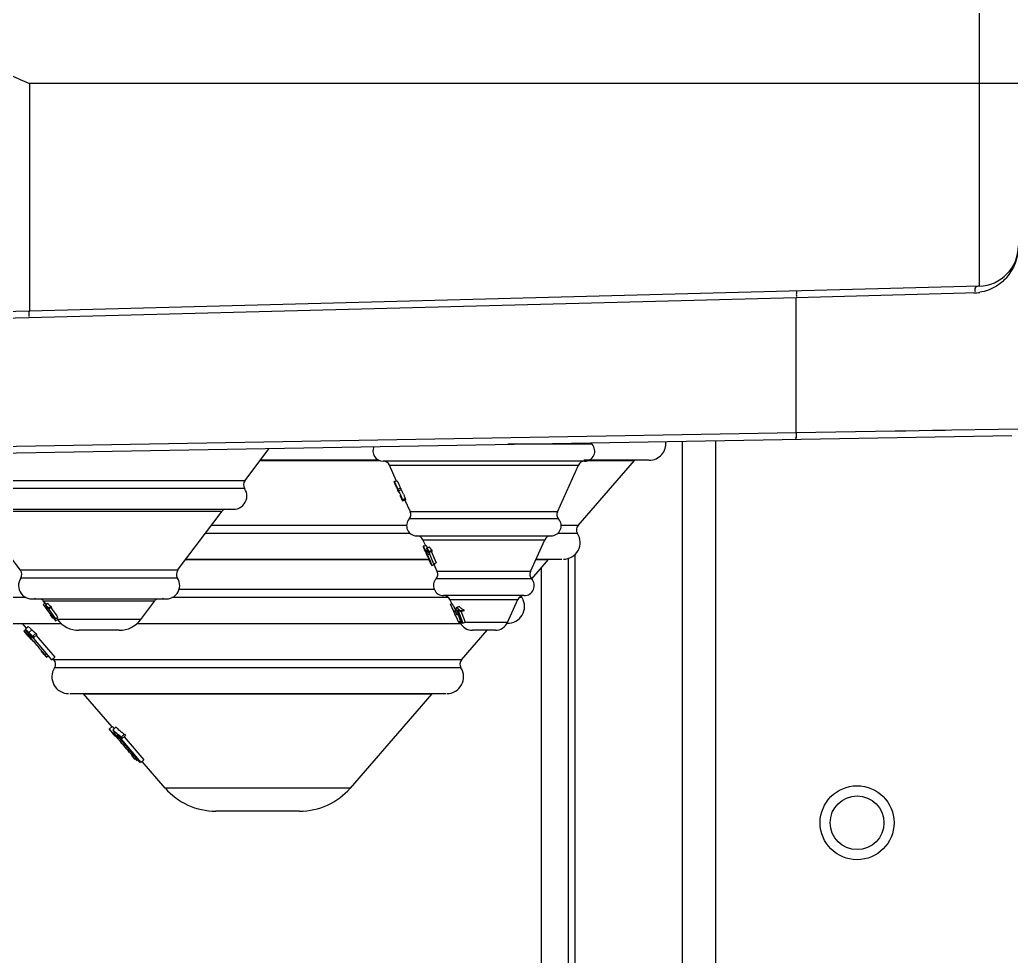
# Model space of a CAD drawing. Header units: millimetres. Extents: x 10297564 to 11610295, y -9287743 to -8409454.
# Drawn here: x 10521012 to 10522492, y -9100914 to -9099516 of the extents above; entities that cross this region are included whole.
import ezdxf

# ---------------------------------------------------------------- set-up
doc = ezdxf.new("R2010")
doc.units = ezdxf.units.MM
doc.header["$LTSCALE"] = 100
doc.layers.add('-0', color=7, linetype='Continuous')

# ---------------------------------------------------------------- blocks, each defined once
blk = doc.blocks.new('인버터 외형도')
at = {"layer": '-0', "linetype": 'Continuous'}
for p, q in [((114978, 36931.3), (114978, 36207.8)), ((113914.7, 36434.7), (113914.7, 36180)), ((115021.9, 36434.7), (113914.7, 36434.7)), ((114978, 36207.8), (113914.7, 36180)), ((114773.2, 36195), (113913.9, 36172.5)), ((114962.6, 36200.1), (114773.2, 36195)), ((114773.2, 36043.9), (114773.2, 36195)), ((114971.9, 36200.3), (114962.6, 36200.1)), ((113434.3, 36020.5), (114773.2, 36043.9)), ((113434.3, 36013), (115014.5, 36040.6)), ((114773.2, 36043.9), (114883.9, 36045.8)), ((114883.9, 36045.8), (114886.1, 36045.8)), ((114886.1, 36045.8), (114896, 36046)), ((114896, 36046), (114925.8, 36046.5)), ((114925.8, 36046.5), (114935.9, 36046.7)), ((114935.9, 36046.7), (114939.8, 36046.7)), ((114939.8, 36046.7), (114947.4, 36046.9)), ((114947.4, 36046.9), (114999.1, 36047.7)), ((114999.1, 36047.7), (115021.9, 36048.1)), ((114544.6, 36030.8), (114450.4, 36030.8)), ((114645.7, 34809.4), (114645.7, 36034.2)), ((114683.3, 34794.4), (114683.3, 36034.8)), ((114155.9, 35990), (114182.9, 36026.1)), ((114172.9, 36012.7), (114306.3, 36012.7)), ((114305.9, 36013), (114173.1, 36013)), ((114536.1, 36011.9), (114310.7, 36011.9)), ((114325.4, 35990.1), (114317.6, 36007.5)), ((114317.6, 36007.5), (114529.2, 36007.5)), ((114505.7, 35955.3), (114529.2, 36007.5)), ((114528.9, 35940), (114591.9, 36012.7)), ((114608.2, 36013), (114535.5, 36013)), ((114536.1, 36012.7), (114591.9, 36012.7)), ((114155.9, 35990), (113829.4, 35990)), ((114323, 35989), (114325.8, 35990)), ((114325.7, 35990), (114323.2, 35989.1)), ((114155.6, 35981.4), (113829.6, 35981.4)), ((114327.2, 35980.7), (114330.2, 35981.8)), ((114327.8, 35979), (114330.8, 35980)), ((114330.2, 35981.8), (114330.4, 35981.2)), ((114330.4, 35981.2), (114330.6, 35980.6)), ((114330.6, 35980.6), (114330.8, 35980)), ((114332.4, 35969), (114335.3, 35970.1)), ((114332.6, 35967.6), (114335.4, 35968.6)), ((114332.7, 35967.9), (114335.5, 35969)), ((114341.1, 35955.3), (114335.1, 35968.7)), ((114335.5, 35969.3), (114335.5, 35969)), ((113842.1, 35958), (114143.1, 35958)), ((113854.9, 35956), (114130.3, 35956)), ((114080.6, 35889.7), (114130.3, 35956)), ((114505.7, 35955.3), (114341.1, 35955.3)), ((114337, 35940), (114118.4, 35940)), ((114507, 35947.2), (114339.8, 35947.2)), ((114528.9, 35940), (114509.8, 35940)), ((114341, 35931), (114111.6, 35931)), ((114348.2, 35928.3), (114498.7, 35928.3)), ((114528.2, 35931), (114505.9, 35931)), ((114358, 35917.8), (114355.2, 35923.9)), ((114355.2, 35923.9), (114491.6, 35923.9)), ((114355.6, 35916.6), (114358.4, 35917.6)), ((114358.3, 35917.6), (114355.8, 35916.8)), ((114475.6, 35888.4), (114491.6, 35923.9)), ((114358.2, 35910.3), (114358.1, 35910.4)), ((114358.2, 35910.2), (114358.7, 35909.2)), ((114358.9, 35908.7), (114360.6, 35904.8)), ((114360.9, 35904.6), (114359, 35908.7)), ((114359.5, 35914.8), (114362.4, 35915.8)), ((114359.5, 35914.8), (114359.6, 35914.8)), ((114359.5, 35909), (114361.7, 35909.7)), ((114362.4, 35915.8), (114359.6, 35914.8)), ((114360.3, 35910.2), (114360, 35910.9)), ((114360.2, 35907.1), (114362.3, 35907.9)), ((114361.1, 35910.5), (114360.3, 35910.2)), ((114360.9, 35912), (114367.2, 35897.1)), ((114365.3, 35912), (114362.4, 35910.9)), ((114362.4, 35910.9), (114362.7, 35910.2)), ((114362.7, 35910.2), (114365.6, 35911.2)), ((114364.6, 35911), (114370.1, 35898.1)), ((114365.3, 35912), (114365.6, 35911.2)), ((114525.3, 35907.7), (114525.3, 34674)), ((113904.6, 35889.7), (113894.2, 35903.6)), ((114089.7, 35901.9), (114361.6, 35901.9)), ((114089.9, 35902.1), (114361.3, 35902.1)), ((114361, 35904), (114362, 35901.7)), ((114362, 35901.7), (114362.1, 35901.8)), ((114365.2, 35895.2), (114368, 35896.3)), ((114367.2, 35897.1), (114366.9, 35897.1)), ((114367.2, 35897.1), (114370.1, 35898.1)), ((114371.2, 35888.4), (114367.7, 35896.1)), ((114369.9, 35898.1), (114369.7, 35898.1)), ((114370.1, 35898.1), (114369.9, 35898.1)), ((114477, 35880.2), (114495.8, 35901.9)), ((114481.7, 35901.9), (114495.8, 35901.9)), ((114481.8, 35902.1), (114510.9, 35902.1)), ((114517.8, 35903.3), (114517.8, 34674)), ((114080.6, 35889.7), (113904.6, 35889.7)), ((114475.6, 35888.4), (114371.2, 35888.4)), ((114487.7, 35892.5), (114487.7, 34674)), ((114080.4, 35881), (113904.9, 35881)), ((114476.9, 35880.3), (114369.9, 35880.3)), ((114368, 35868.2), (114082.1, 35868.2)), ((114468.4, 35861.4), (114378.4, 35861.4)), ((113911, 35859.3), (113874.5, 35859.3)), ((113917.4, 35857.6), (114067.9, 35857.6)), ((113929.9, 35851.4), (113930, 35851.4)), ((113932.7, 35853), (113930, 35851.4)), ((113930, 35851.4), (113938.4, 35840.3)), ((113932.1, 35853.1), (113930.2, 35855.7)), ((113930.2, 35855.7), (114055.1, 35855.7)), ((113932.5, 35851), (113935.2, 35852.6)), ((113932.5, 35851), (113932.6, 35851)), ((113935.2, 35852.6), (113932.6, 35851)), ((113932.7, 35853), (113933.7, 35851.7)), ((114039.3, 35834.6), (114055.1, 35855.7)), ((114383.6, 35859.3), (114074.2, 35859.3)), ((114387.4, 35852.4), (114385.3, 35857)), ((114385.3, 35857), (114461.5, 35857)), ((114387.4, 35852.4), (114386, 35851.9)), ((114395.6, 35830.5), (114386, 35851.9)), ((114450, 35831.4), (114461.5, 35857)), ((114466, 35859.3), (114463.2, 35859.3)), ((113934.4, 35847), (113933.9, 35847.6)), ((113934.8, 35847.3), (113934.4, 35847)), ((113934.5, 35848.6), (113943.8, 35835.5)), ((113938.8, 35849.2), (113936.1, 35847.6)), ((113936.1, 35847.6), (113936.6, 35847)), ((113936.6, 35847), (113939.2, 35848.6)), ((113940.9, 35836.1), (113938.2, 35839.8)), ((113938.4, 35840.3), (113938.5, 35840.3)), ((113938.5, 35848.1), (113940.2, 35845.8)), ((113939.6, 35841), (113938.5, 35840.3)), ((113938.5, 35840.3), (113941.6, 35836.1)), ((113938.8, 35849.2), (113939.2, 35848.6)), ((113940.2, 35845.8), (113943.3, 35841.4)), ((113943.3, 35841.4), (113945.2, 35838.8)), ((114389.7, 35843.6), (114391, 35844.1)), ((114390.5, 35841.9), (114392.3, 35842.6)), ((114390.8, 35840.4), (114390.6, 35839.9)), ((114391.1, 35840.1), (114390.6, 35839.9)), ((114390.6, 35839.9), (114391.1, 35839.4)), ((114391.2, 35843.6), (114390.9, 35844.3)), ((114391.9, 35843.8), (114391.2, 35843.6)), ((114391.4, 35839.8), (114393.8, 35840.6)), ((114392.2, 35843.2), (114392.3, 35842.6)), ((114393.7, 35844.5), (114392.3, 35844)), ((114392.6, 35848.2), (114395.4, 35849.2)), ((114392.6, 35848.2), (114393, 35848.2)), ((114395.8, 35849.2), (114393, 35848.2)), ((114398.7, 35830.5), (114393.4, 35845.4)), ((114394.3, 35845.4), (114399.7, 35830.5)), ((114400.9, 35845.5), (114397.5, 35844.3)), ((114397.5, 35844.3), (114397.8, 35843.6)), ((114397.8, 35843.6), (114401.2, 35844.8)), ((114398.1, 35843.7), (114398.9, 35841.5)), ((114398.9, 35841.5), (114400.7, 35836.5)), ((114400.9, 35845.5), (114401.2, 35844.8)), ((113890.4, 35830.3), (113950.3, 35830.3)), ((113911.3, 35825), (113906.9, 35830.1)), ((113906.9, 35830.1), (113950.6, 35830.1)), ((113941.1, 35836.1), (113940.9, 35836.1)), ((113941.5, 35836.1), (113943.8, 35833)), ((113941.6, 35836.1), (113941.5, 35836.1)), ((113941.6, 35836.1), (113942.6, 35836.8)), ((113943.8, 35835.5), (113943.5, 35835.5)), ((113943.8, 35833), (113943.6, 35833)), ((113943.8, 35835.5), (113946.4, 35837.1)), ((113943.8, 35833), (113946.4, 35834.6)), ((113945.2, 35838.8), (113946.2, 35837.4)), ((113945.2, 35836.3), (113945.7, 35835.6)), ((113945.7, 35835.6), (113946.2, 35834.9)), ((113946.2, 35837.4), (113946.4, 35837.1)), ((113946.2, 35834.9), (113946.4, 35834.6)), ((114039.3, 35834.6), (113946.5, 35834.6)), ((114034.7, 35830.1), (114397, 35830.1)), ((114034.9, 35830.3), (114395.6, 35830.3)), ((114395, 35831.9), (114397.1, 35832.6)), ((114395.6, 35830.5), (114397, 35831)), ((114397.1, 35831.4), (114397, 35830.9)), ((114397, 35830.9), (114397, 35830.9)), ((114398.4, 35831.4), (114397.1, 35831.4)), ((114399.7, 35830.5), (114398.7, 35830.5)), ((114399.7, 35830.5), (114402.5, 35831.5)), ((114400.7, 35836.5), (114402.5, 35831.5)), ((114450, 35831.4), (114402.5, 35831.4)), ((114450.2, 35830.3), (114449.2, 35830.3)), ((113910.2, 35823.5), (113908.2, 35821.6)), ((113908.2, 35821.6), (113908.6, 35821.1)), ((113910.7, 35823), (113908.9, 35821.4)), ((113909.9, 35823.8), (113910.1, 35823.8)), ((113913.4, 35826.9), (113910.1, 35823.8)), ((113913.1, 35817.2), (113912.8, 35817.5)), ((113913.2, 35826.9), (113913.4, 35826.9)), ((113913.4, 35826.9), (113913.4, 35826.9)), ((113913.8, 35820.1), (113917.2, 35823.1)), ((113915.1, 35818.1), (113939.5, 35789.5)), ((113921.9, 35818.9), (113918.4, 35815.8)), ((113919.7, 35814.3), (113923.1, 35817.4)), ((113921.9, 35818.9), (113923.1, 35817.4)), ((114015.2, 35822.5), (113970.1, 35822.5)), ((114398.5, 35789.5), (114427.1, 35822.5)), ((114436.3, 35822.5), (114410.6, 35822.5)), ((113916.6, 35814.3), (113915.3, 35815.8)), ((113915.8, 35816.1), (113916.2, 35816.4)), ((113917.4, 35815.1), (113916.6, 35814.3)), ((113918.4, 35815.8), (113919.7, 35814.3)), ((113922.3, 35816.7), (113926.6, 35811.6)), ((113926.6, 35811.6), (113942.9, 35792.6)), ((113931.9, 35795.4), (113933.2, 35796.5)), ((113933.9, 35792.5), (113935.6, 35794)), ((113939.5, 35789.5), (113942.9, 35792.6)), ((113942.1, 35789.5), (113941, 35790.8)), ((114398.5, 35789.5), (113942.1, 35789.5)), ((114397.8, 35780.5), (113942.7, 35780.5)), ((113959.8, 35751.6), (114380.8, 35751.6)), ((114007.1, 35714.5), (113975.1, 35751.4)), ((113975.1, 35751.4), (114365.4, 35751.4)), ((114274, 35645.9), (114365.4, 35751.4)), ((114007.3, 35714.8), (114003.9, 35711.8)), ((114007.3, 35714.8), (114004, 35711.8)), ((114007.9, 35711), (114008.2, 35711)), ((114011.6, 35714), (114008.2, 35711)), ((114011.5, 35714), (114011.6, 35714)), ((114020.9, 35706.2), (114017.3, 35703)), ((114020.9, 35706.2), (114022.1, 35704.7)), ((114010.4, 35704.9), (114009.6, 35705.8)), ((114013.7, 35701.5), (114012.4, 35703)), ((114038.7, 35674.4), (114012.6, 35705.3)), ((114013.2, 35705.3), (114039.4, 35674.4)), ((114014.9, 35702.7), (114013.7, 35701.5)), ((114016.5, 35697.9), (114015.6, 35699)), ((114017.3, 35703), (114018.5, 35701.5)), ((114018.5, 35701.5), (114022.1, 35704.7)), ((114020.1, 35693.8), (114021.3, 35694.9)), ((114020.7, 35703.4), (114025.3, 35698)), ((114025.3, 35698), (114042.7, 35677.4)), ((114029.9, 35682.3), (114029.5, 35682.8)), ((114031.1, 35683.4), (114029.9, 35682.3)), ((114035.9, 35677.5), (114034.6, 35676.3)), ((114039.4, 35674.4), (114042.7, 35677.4)), ((114066.5, 35645.9), (114040.8, 35675.6)), ((114274, 35645.9), (114066.5, 35645.9)), ((114217.1, 35619.9), (114123.4, 35619.9))]:
    blk.add_line(p, q, dxfattribs=at)
for points in [[(114335.3, 35970.1), (114335.4, 35969.6), (114335.5, 35969.3)], [(114395.4, 35849.2), (114395.6, 35849.2), (114395.6, 35849.2), (114395.8, 35849.2)]]:
    blk.add_lwpolyline(points, dxfattribs=at)
for radius in [41.4, 30.1]:
    blk.add_circle((114841.3, 35607), radius, dxfattribs=at)
for centre, radius, start, end in [((120698.7, 52075.4), 17048.5, 246.40049, 246.55173), ((114976.8, 36253), 45.1, 271.5, 0), ((114970.6, 36250.3), 50, 271.5371, 279.3575), ((113950.2, 34826.1), 1354.4, 91.5, 112.2095), ((114310.5, 36023.2), 11.3, 153.4056, 270.6496), ((114536.3, 36023.2), 11.3, 269.3504, 42.1941), ((114550.2, 36035.8), 7.52, 207.2234, 222.1941), ((114608.5, 36031.8), 18.8, 270.1078, 6.3583), ((114310.8, 36004.4), 7.52, 24.2277, 90.6496), ((114536.1, 36004.4), 7.52, 89.3504, 155.7723), ((114597.6, 36007.8), 7.52, 136.0555, 139.0856), ((114161.9, 35985.5), 7.52, 143.1301, 213.6589), ((114260.9, 35954.6), 71.2, 25.3697, 25.7425), ((114244.7, 35947), 89.1, 23.2187, 25.3545), ((114295.3, 35969.9), 36.8, 26.7851, 29.0779), ((114286, 35965.2), 47.2, 22.4841, 26.7352), ((114143.1, 35973), 15, 252.6013, 33.6589), ((114353.5, 35994.1), 30.4, 206.3328, 208.7373), ((114268.3, 35957), 63.5, 21.9316, 23.2927), ((114347.7, 35990.9), 23.8, 208.7899, 210.1549), ((114294.1, 35967.4), 35.7, 20.9483, 22.0188), ((114296.8, 35968.4), 32.8, 18.8332, 20.9494), ((114360.7, 35990.2), 35.4, 200.5337, 201.8735), ((114293.4, 35959.5), 39.6, 26.9662, 27.9164), ((114288.8, 35966.3), 44.2, 21.6157, 22.566), ((114229.1, 35928.6), 111, 23.2095, 24.9226), ((114296, 35969.2), 36.4, 20.3491, 21.6295), ((114236.3, 35931.6), 103.2, 22.6596, 23.2473), ((114289.3, 35955.3), 48.3, 23.9383, 27.8802), ((114136.4, 35951.5), 7.52, 119.2715, 143.1301), ((114334.2, 35952.2), 7.52, 317.8059, 24.2277), ((114512.6, 35952.2), 7.52, 155.7723, 222.1941), ((114348.2, 35939.6), 11.3, 137.8059, 270.6496), ((114498.7, 35939.6), 11.3, 269.3504, 42.1941), ((114534.6, 35935.1), 7.52, 139.0856, 212.4841), ((114348.4, 35920.8), 7.52, 24.2277, 90.6496), ((114498.4, 35920.8), 7.52, 89.3504, 155.7723), ((114512.4, 35920.9), 18.8, 270.1533, 32.4841), ((114421.6, 35939.5), 70.1, 201.2795, 202.4456), ((114452.9, 35952.4), 104, 202.399, 202.7796), ((114308.1, 35889.6), 54.9, 25.2802, 26.7958), ((114280.3, 35876.5), 85.6, 23.3947, 25.2872), ((114347.8, 35911.5), 12.1, 11.5386, 15.7387), ((114325.5, 35895.4), 36.6, 20.5577, 21.7224), ((114377.7, 35925.4), 20.9, 210.4055, 212.1096), ((114380.5, 35927.2), 24.3, 212.1258, 214.3799), ((114339.8, 35910.4), 20.2, 1.4455, 5.1126), ((114369.3, 35918.6), 10.7, 218.0864, 222.889), ((114370.3, 35919.5), 12, 222.8907, 226.9401), ((114371.2, 35920.6), 13.4, 226.9131, 229.1473), ((114372, 35921.4), 14.5, 229.1363, 230.3923), ((114314.4, 35882), 52.3, 25.8812, 26.2492), ((114297.6, 35873.8), 71, 25.4058, 25.8766), ((114274.3, 35862.8), 96.7, 24.512, 25.3903), ((114506.8, 35968.7), 159.9, 205.0575, 205.7219), ((114262.6, 35857.4), 109.6, 23.9989, 24.5283), ((114253.1, 35853.2), 120, 22.8353, 23.9928), ((114267.9, 35859.4), 104, 22.3364, 22.8345), ((114501.5, 35896.9), 7.52, 135.9773, 139.0856), ((113898.6, 35885.2), 7.52, 326.3411, 36.8699), ((114086.7, 35885.2), 7.52, 143.1301, 213.6589), ((114364.3, 35885.3), 7.52, 317.8059, 24.2277), ((114482.5, 35885.3), 7.52, 155.7723, 222.1941), ((113917.4, 35872.7), 15, 146.3411, 287.3987), ((114067.9, 35872.7), 15, 252.6013, 33.6589), ((114378.3, 35872.7), 11.3, 137.8059, 270.6496), ((114468.6, 35872.7), 11.3, 269.3504, 42.1941), ((114378.5, 35853.9), 7.52, 24.2277, 90.6496), ((114468.3, 35853.9), 7.52, 89.3504, 155.7723), ((113924.1, 35851.1), 7.52, 36.8699, 60.7285), ((113952.9, 35868.9), 27, 221.4654, 222.7259), ((113956.3, 35872.1), 31.7, 222.7427, 224.5607), ((114061.1, 35851.1), 7.52, 119.2715, 143.1301), ((114450.2, 35849.2), 18.8, 267.4883, 30.7191), ((114472.4, 35863.3), 7.52, 200.4555, 212.4841), ((113917.8, 35843), 16.8, 20.1981, 24.2654), ((113914.8, 35841.9), 19.9, 16.7767, 20.2083), ((113972.9, 35889.6), 55.8, 228.3108, 228.7006), ((113947, 35863), 19.1, 235.2465, 236.8114), ((114370.6, 35837.8), 22.3, 20.2007, 30.6328), ((114380.6, 35831.7), 16, 40.0958, 42.7004), ((114387.8, 35849.9), 7.13, 313.3946, 320.9243), ((114380.6, 35831.7), 15.9, 37.1036, 40.0805), ((114380.2, 35831.4), 16.5, 33.982, 37.1022), ((114375.4, 35828.3), 22.2, 29.777, 33.774), ((114376.5, 35828.9), 21, 25.3731, 29.8264), ((114405.8, 35864), 22, 244.9864, 247.223), ((114407.5, 35867.9), 26.2, 247.1937, 248.3237), ((114409.2, 35863.1), 19.5, 234.719, 239.4593), ((114408, 35861), 17, 239.4572, 245.4873), ((113901.2, 35825.2), 7.52, 40.9144, 44.0227), ((113970.1, 35852.6), 30.1, 216.8699, 270), ((114015.2, 35852.6), 30.1, 270, 323.1301), ((114410.6, 35837.6), 15, 205.887, 270), ((114393.2, 35831.9), 3.95, 352.3381, 356.5377), ((114436.3, 35837.6), 15, 270, 335.7723), ((114008.3, 35917.8), 135.9, 223.7408, 225.9606), ((113847, 35775.9), 79.1, 35.5141, 36.4181), ((114009.7, 35897.9), 126.8, 218.7773, 219.1437), ((113844.2, 35774), 82.5, 33.8182, 35.4979), ((114062.7, 35941.1), 195.1, 219.1604, 219.7026), ((113828.5, 35763.4), 101.4, 32.5482, 33.8148), ((113647.6, 35576.5), 358.4, 41.2938, 42.2068), ((113799, 35744.6), 136.4, 31.4753, 32.5454), ((113820.6, 35763.7), 108.7, 29.5635, 30.0337), ((113954.8, 35861.2), 58.6, 227.3336, 229.3849), ((114096.8, 36012.5), 265.6, 227.33, 227.7988), ((113955.5, 35861), 53.8, 228.368, 229.3516), ((114133.1, 35998.6), 285.7, 220.229, 220.3825), ((114320, 36157.6), 531, 220.3914, 220.6014), ((113954.5, 35860.8), 58, 229.3844, 231.1091), ((113221, 35200.4), 927.1, 40.4213, 41.3575), ((113954.1, 35860.4), 57.5, 231.1109, 231.5954), ((113953.6, 35859.7), 56.6, 232.1792, 233.2378), ((113637.6, 35554.4), 380.4, 39.6285, 40.5083), ((114125.9, 35975), 265.1, 221.6971, 222.3035), ((114055.7, 35911.1), 170.2, 222.3284, 222.6544), ((114016.3, 35874.8), 116.6, 222.637, 223.2686), ((113814.5, 35701), 150.7, 38.7821, 39.5991), ((113936.4, 35784.6), 7.52, 327.5159, 40.9144), ((114404.1, 35784.6), 7.52, 139.0856, 212.4841), ((113958.6, 35770.4), 18.8, 147.5159, 269.8467), ((114381.9, 35770.4), 18.8, 270.1533, 32.4841), ((113969.5, 35746.4), 7.52, 40.9144, 44.0227), ((114371.1, 35746.4), 7.52, 135.9773, 139.0856), ((114302.6, 35953.3), 384.2, 219.7277, 219.9886), ((114324.1, 35971.4), 412.4, 219.7761, 220.4126), ((113706.4, 35437.9), 404.6, 41.4638, 41.8431), ((114071.1, 35774.2), 89.1, 225.1337, 227.7199), ((113962.5, 35668.1), 64.8, 43.3553, 44.5318), ((113967.6, 35683.2), 48.9, 29.1424, 30.2239), ((113966, 35682.3), 50.8, 28.6379, 29.1459), ((113962.7, 35680.5), 54.6, 26.2525, 28.6153), ((114062.9, 35765.6), 72.8, 225.1587, 228.7769), ((114064.1, 35766.9), 74.5, 228.7454, 231.158), ((114063.7, 35766.4), 73.9, 231.1674, 231.8497), ((114062.5, 35764.9), 72, 231.8366, 234.6595), ((113292, 35072.5), 957.1, 41.0921, 41.3556), ((113957.3, 35677.8), 60.6, 24.5495, 26.2624), ((114040.7, 35738.1), 42.8, 230.0873, 234.3449), ((112825.4, 34665.2), 1576.4, 40.9779, 41.1021), ((114042.8, 35741), 46.3, 234.2999, 234.7006), ((114043.7, 35742.3), 47.9, 234.7047, 235.8156), ((111971.9, 33924.5), 2706.5, 40.822, 40.9362), ((114044.6, 35743.6), 49.5, 235.8112, 236.1032), ((114046, 35745.7), 52, 236.1137, 237.651), ((114047.7, 35748.3), 55.2, 237.6411, 238.1199), ((112698.1, 34551.1), 1747.3, 40.4962, 40.8398), ((113367.8, 35122.9), 866.8, 40.2376, 40.502), ((114377.7, 35990.9), 465.7, 221.4987, 221.6375), ((114270.8, 35895.8), 322.6, 221.6266, 221.9699), ((114168.5, 35803.7), 185, 221.9601, 222.4848), ((114100.5, 35741.5), 92.8, 222.4624, 223.326), ((114123.4, 35695.2), 75.2, 220.9144, 270), ((114217.1, 35695.2), 75.2, 270, 319.0856)]:
    blk.add_arc(centre, radius, start, end, dxfattribs=at)
blk.add_ellipse((114042.4, 35919.5), major_axis=(110.3, 66.5), ratio=0.033216, start_param=-3.064601, end_param=-3.057034, dxfattribs=at)
for points, knots in [([(115021.9, 36253), (115021.9, 36240.1), (115014.9, 36221.7), (115001.2, 36210.4), (114997.2, 36207.9)], [0, 0, 0, 0, 0.729301, 1, 1, 1, 1]), ([(114978, 36207.8), (114976.5, 36207.8), (114973, 36207.1), (114972.7, 36203.1), (114973.5, 36201.8)], [0, 0, 0, 0, 0.499116, 1, 1, 1, 1]), ([(114774.1, 36202.5), (114773.5, 36202.5), (114773.2, 36199.5), (114773.2, 36198), (114773.4, 36196.5)], [0, 0, 0, 0, 0.269218, 1, 1, 1, 1]), ([(113914.7, 36180), (113914.2, 36180), (113913.9, 36177), (113913.9, 36175.5), (113914.1, 36174)], [0, 0, 0, 0, 0.26922, 1, 1, 1, 1]), ([(114773.2, 36043.9), (114773.2, 36042.2), (114773.2, 36041), (114773, 36036.8), (114772.5, 36038), (114772.5, 36038.3)], [0, 0, 0, 0, 0.689977, 0.870234, 1, 1, 1, 1]), ([(114323.2, 35988.8), (114323.2, 35988.9), (114323.1, 35988.9), (114323, 35989), (114323, 35989)], [0, 0, 0, 0, 0.611218, 1, 1, 1, 1]), ([(114323, 35988.5), (114323, 35988.4), (114323.1, 35988.1), (114323.2, 35987.8), (114323.2, 35987.7)], [0, 0, 0, 0, 0.432133, 1, 1, 1, 1]), ([(114325, 35985.6), (114324.9, 35986), (114324.3, 35987.1), (114323.8, 35988.2), (114323.2, 35988.8)], [0, 0, 0, 0, 0.34148, 1, 1, 1, 1]), ([(114323.2, 35987.7), (114323.3, 35987.4), (114323.6, 35986.7), (114323.9, 35986), (114324, 35985.6)], [0, 0, 0, 0, 0.462904, 1, 1, 1, 1]), ([(114324.6, 35985.4), (114324.6, 35985.4), (114324.6, 35985.4), (114324.7, 35985.3), (114324.7, 35985.3)], [0, 0, 0, 0, 0.343496, 1, 1, 1, 1]), ([(114324.7, 35985.3), (114324.7, 35985.3), (114324.8, 35985.2), (114324.8, 35985.1), (114324.8, 35985.1)], [0, 0, 0, 0, 0.424651, 1, 1, 1, 1]), ([(114324.8, 35985.1), (114324.9, 35985), (114324.9, 35984.9), (114325, 35984.8), (114325, 35984.7)], [0, 0, 0, 0, 0.459962, 1, 1, 1, 1]), ([(114325.2, 35983.6), (114325.2, 35983.8), (114325, 35984.2), (114324.8, 35984.6), (114324.8, 35984.7)], [0, 0, 0, 0, 0.540055, 1, 1, 1, 1]), ([(114326.3, 35981.3), (114326.1, 35981.7), (114325.8, 35982.4), (114325.4, 35983.2), (114325.2, 35983.6)], [0, 0, 0, 0, 0.458986, 1, 1, 1, 1]), ([(114325.8, 35990), (114326, 35990), (114326.4, 35989.5), (114326.7, 35989.1), (114326.9, 35988.7)], [0, 0, 0, 0, 0.260448, 1, 1, 1, 1]), ([(114326.9, 35988.7), (114327, 35988.6), (114327.2, 35988.2), (114327.4, 35987.9), (114327.4, 35987.8)], [0, 0, 0, 0, 0.474648, 1, 1, 1, 1]), ([(114326.6, 35981.3), (114326.6, 35981.2), (114326.6, 35981.1), (114326.7, 35981), (114326.7, 35980.9)], [0, 0, 0, 0, 0.555484, 1, 1, 1, 1]), ([(114326.7, 35980.9), (114326.7, 35980.9), (114326.7, 35980.8), (114326.7, 35980.8), (114326.7, 35980.7)], [0, 0, 0, 0, 0.59258, 1, 1, 1, 1]), ([(114326.7, 35980.7), (114326.8, 35980.7), (114326.8, 35980.7), (114326.7, 35980.7), (114326.7, 35980.7)], [0, 0, 0, 0, 0.710896, 1, 1, 1, 1]), ([(114327.1, 35979), (114327.2, 35978.9), (114327.2, 35978.7), (114327.3, 35978.6), (114327.3, 35978.5)], [0, 0, 0, 0, 0.468407, 1, 1, 1, 1]), ([(114327.3, 35978.5), (114327.3, 35978.4), (114327.4, 35978.1), (114327.5, 35977.9), (114327.5, 35977.8)], [0, 0, 0, 0, 0.475022, 1, 1, 1, 1]), ([(114328.4, 35978.1), (114328.3, 35978.2), (114328.1, 35978.5), (114327.9, 35978.8), (114327.8, 35979)], [0, 0, 0, 0, 0.529887, 1, 1, 1, 1]), ([(114328.2, 35977.3), (114328.3, 35977.3), (114328.3, 35977.2), (114328.3, 35977.2), (114328.4, 35977.2)], [0, 0, 0, 0, 0.32414, 1, 1, 1, 1]), ([(114328.4, 35977.2), (114328.4, 35977.1), (114328.5, 35977), (114328.5, 35976.9), (114328.6, 35976.8)], [0, 0, 0, 0, 0.426302, 1, 1, 1, 1]), ([(114329.7, 35975.3), (114329.5, 35975.7), (114329.2, 35976.4), (114328.8, 35977.1), (114328.7, 35977.5)], [0, 0, 0, 0, 0.523139, 1, 1, 1, 1]), ([(114330.4, 35972.8), (114330.6, 35972.5), (114330.8, 35972), (114331, 35971.5), (114331, 35971.3)], [0, 0, 0, 0, 0.645776, 1, 1, 1, 1]), ([(114330.8, 35980), (114331, 35979.7), (114331.4, 35979), (114331.8, 35978.3), (114332, 35977.9)], [0, 0, 0, 0, 0.444095, 1, 1, 1, 1]), ([(114333.4, 35974.9), (114333.6, 35974.5), (114334.1, 35973.5), (114334.4, 35972.5), (114334.6, 35972.1)], [0, 0, 0, 0, 0.504631, 1, 1, 1, 1]), ([(114330.8, 35970.5), (114331, 35970.1), (114331.3, 35969.4), (114331.7, 35968.6), (114331.9, 35968.3)], [0, 0, 0, 0, 0.572711, 1, 1, 1, 1]), ([(114331, 35971.3), (114331, 35971.2), (114331, 35971.2), (114331, 35971.2), (114331, 35971.2)], [0, 0, 0, 0, 0.743639, 1, 1, 1, 1]), ([(114332.4, 35969), (114332.3, 35969.3), (114332, 35970.1), (114331.7, 35970.9), (114331.5, 35971.3)], [0, 0, 0, 0, 0.42412, 1, 1, 1, 1]), ([(114331.9, 35968.3), (114332, 35968.2), (114332.2, 35967.9), (114332.5, 35967.6), (114332.6, 35967.6)], [0, 0, 0, 0, 0.656244, 1, 1, 1, 1]), ([(114332.5, 35968.5), (114332.5, 35968.6), (114332.5, 35968.8), (114332.4, 35968.9), (114332.4, 35969)], [0, 0, 0, 0, 0.471776, 1, 1, 1, 1]), ([(114332.7, 35967.9), (114332.7, 35968), (114332.6, 35968.2), (114332.6, 35968.4), (114332.5, 35968.5)], [0, 0, 0, 0, 0.421252, 1, 1, 1, 1]), ([(114332.6, 35967.6), (114332.7, 35967.6), (114332.7, 35967.7), (114332.7, 35967.9), (114332.7, 35967.9)], [0, 0, 0, 0, 0.327094, 1, 1, 1, 1]), ([(114332.6, 35967.6), (114332.6, 35967.6), (114332.6, 35967.6), (114332.6, 35967.6), (114332.6, 35967.6)], [0, 0, 0, 0, 0.521773, 1, 1, 1, 1]), ([(114334.6, 35972.1), (114334.7, 35971.9), (114334.8, 35971.5), (114335, 35971.1), (114335, 35970.9)], [0, 0, 0, 0, 0.515879, 1, 1, 1, 1]), ([(114335, 35970.9), (114335.1, 35970.8), (114335.2, 35970.5), (114335.3, 35970.2), (114335.3, 35970.1)], [0, 0, 0, 0, 0.526975, 1, 1, 1, 1]), ([(114335.5, 35969), (114335.6, 35968.9), (114335.6, 35968.8), (114335.6, 35968.6), (114335.6, 35968.6)], [0, 0, 0, 0, 0.521853, 1, 1, 1, 1]), ([(114335.6, 35968.6), (114335.6, 35968.5), (114335.6, 35968.5), (114335.5, 35968.4), (114335.5, 35968.4)], [0, 0, 0, 0, 0.579171, 1, 1, 1, 1]), ([(114358.4, 35917.6), (114358.6, 35917.6), (114359, 35917.1), (114359.3, 35916.7), (114359.5, 35916.4)], [0, 0, 0, 0, 0.305223, 1, 1, 1, 1]), ([(114355.8, 35916.5), (114355.8, 35916.5), (114355.7, 35916.6), (114355.6, 35916.6), (114355.6, 35916.6)], [0, 0, 0, 0, 0.599246, 1, 1, 1, 1]), ([(114355.6, 35916.2), (114355.6, 35916.2), (114355.6, 35916.1), (114355.6, 35916), (114355.6, 35916)], [0, 0, 0, 0, 0.471101, 1, 1, 1, 1]), ([(114355.6, 35916), (114355.6, 35915.8), (114355.7, 35915.6), (114355.8, 35915.3), (114355.8, 35915.2)], [0, 0, 0, 0, 0.449463, 1, 1, 1, 1]), ([(114357.1, 35914.4), (114356.8, 35914.8), (114356.5, 35915.5), (114356, 35916.2), (114355.8, 35916.5)], [0, 0, 0, 0, 0.624757, 1, 1, 1, 1]), ([(114355.8, 35915.2), (114355.9, 35915), (114356, 35914.7), (114356.2, 35914.3), (114356.3, 35914.1)], [0, 0, 0, 0, 0.466199, 1, 1, 1, 1]), ([(114357.2, 35913), (114357.2, 35913), (114357.2, 35913), (114357.2, 35913), (114357.3, 35913)], [0, 0, 0, 0, 0.360715, 1, 1, 1, 1]), ([(114357.2, 35913), (114357.2, 35913), (114357.2, 35913), (114357.2, 35913), (114357.2, 35913)], [0, 0, 0, 0, 0.688455, 1, 1, 1, 1]), ([(114357.3, 35913), (114357.3, 35912.9), (114357.3, 35912.9), (114357.4, 35912.8), (114357.4, 35912.8)], [0, 0, 0, 0, 0.432445, 1, 1, 1, 1]), ([(114357.4, 35912.8), (114357.4, 35912.7), (114357.5, 35912.6), (114357.5, 35912.5), (114357.5, 35912.5)], [0, 0, 0, 0, 0.457323, 1, 1, 1, 1]), ([(114357.6, 35911.8), (114357.6, 35911.9), (114357.5, 35912.1), (114357.4, 35912.3), (114357.4, 35912.4)], [0, 0, 0, 0, 0.55566, 1, 1, 1, 1]), ([(114357.5, 35912.5), (114357.6, 35912.3), (114357.8, 35912), (114357.9, 35911.7), (114358, 35911.5)], [0, 0, 0, 0, 0.461602, 1, 1, 1, 1]), ([(114358.2, 35910.3), (114358.1, 35910.5), (114357.9, 35911), (114357.7, 35911.6), (114357.6, 35911.8)], [0, 0, 0, 0, 0.557401, 1, 1, 1, 1]), ([(114358.5, 35910.4), (114358.6, 35910.2), (114358.7, 35909.9), (114358.9, 35909.5), (114358.9, 35909.4)], [0, 0, 0, 0, 0.531886, 1, 1, 1, 1]), ([(114359.5, 35909), (114359.4, 35909.2), (114359.2, 35909.7), (114359, 35910.2), (114358.9, 35910.5)], [0, 0, 0, 0, 0.478065, 1, 1, 1, 1]), ([(114358.9, 35909.4), (114359, 35909.2), (114359, 35909), (114359.1, 35908.8), (114359.1, 35908.8)], [0, 0, 0, 0, 0.636322, 1, 1, 1, 1]), ([(114359.1, 35908.7), (114359.1, 35908.7), (114359.1, 35908.7), (114359, 35908.7), (114359, 35908.7)], [0, 0, 0, 0, 0.266121, 1, 1, 1, 1]), ([(114359.1, 35908.8), (114359.1, 35908.7), (114359.1, 35908.7), (114359.1, 35908.7), (114359.1, 35908.7)], [0, 0, 0, 0, 0.697551, 1, 1, 1, 1]), ([(114359.5, 35916.4), (114359.6, 35916.2), (114359.9, 35915.8), (114360.1, 35915.3), (114360.2, 35915.1)], [0, 0, 0, 0, 0.468057, 1, 1, 1, 1]), ([(114359.7, 35913.9), (114359.7, 35913.6), (114359.8, 35913.1), (114359.9, 35912.5), (114359.9, 35912.2)], [0, 0, 0, 0, 0.486452, 1, 1, 1, 1]), ([(114360.2, 35907.1), (114360.1, 35907.3), (114360, 35907.7), (114359.9, 35908.1), (114359.8, 35908.3)], [0, 0, 0, 0, 0.466735, 1, 1, 1, 1]), ([(114360.6, 35906.4), (114360.6, 35906.5), (114360.4, 35906.7), (114360.3, 35907), (114360.2, 35907.1)], [0, 0, 0, 0, 0.523021, 1, 1, 1, 1]), ([(114360.3, 35910.2), (114360.4, 35910.4), (114360.4, 35910.8), (114360.5, 35911.1), (114360.5, 35911.3)], [0, 0, 0, 0, 0.473169, 1, 1, 1, 1]), ([(114360.5, 35911.3), (114360.5, 35911.5), (114360.5, 35911.7), (114360.5, 35911.9), (114360.5, 35912)], [0, 0, 0, 0, 0.486968, 1, 1, 1, 1]), ([(114361.3, 35905.1), (114361.2, 35905.3), (114361, 35905.8), (114360.8, 35906.2), (114360.6, 35906.4)], [0, 0, 0, 0, 0.540918, 1, 1, 1, 1]), ([(114362.2, 35916.1), (114362.4, 35915.8), (114362.7, 35915.3), (114363.1, 35914.7), (114363.2, 35914.5)], [0, 0, 0, 0, 0.507349, 1, 1, 1, 1]), ([(114363.2, 35914.5), (114363.3, 35914.4), (114363.5, 35914.1), (114363.7, 35913.8), (114363.8, 35913.7)], [0, 0, 0, 0, 0.508763, 1, 1, 1, 1]), ([(114363.8, 35913.7), (114363.9, 35913.6), (114364, 35913.5), (114364.2, 35913.3), (114364.2, 35913.2)], [0, 0, 0, 0, 0.508915, 1, 1, 1, 1]), ([(114364.2, 35913.2), (114364.3, 35913.1), (114364.5, 35912.9), (114364.7, 35912.8), (114364.8, 35912.7)], [0, 0, 0, 0, 0.512772, 1, 1, 1, 1]), ([(114364.8, 35912.7), (114364.8, 35912.7), (114364.9, 35912.6), (114365, 35912.5), (114365.1, 35912.5)], [0, 0, 0, 0, 0.508168, 1, 1, 1, 1]), ([(114365.1, 35912.5), (114365.1, 35912.4), (114365.2, 35912.4), (114365.3, 35912.3), (114365.3, 35912.3)], [0, 0, 0, 0, 0.506007, 1, 1, 1, 1]), ([(114360.8, 35904.9), (114360.9, 35904.9), (114360.9, 35904.8), (114361, 35904.7), (114361, 35904.7)], [0, 0, 0, 0, 0.31506, 1, 1, 1, 1]), ([(114360.8, 35904.9), (114360.8, 35904.9), (114360.8, 35904.9), (114360.8, 35904.9), (114360.8, 35904.9)], [0, 0, 0, 0, 0.657535, 1, 1, 1, 1]), ([(114361, 35904.7), (114361.1, 35904.6), (114361.2, 35904.4), (114361.3, 35904.2), (114361.3, 35904.1)], [0, 0, 0, 0, 0.43822, 1, 1, 1, 1]), ([(114361.3, 35904.1), (114361.4, 35904), (114361.5, 35903.8), (114361.6, 35903.6), (114361.6, 35903.5)], [0, 0, 0, 0, 0.467515, 1, 1, 1, 1]), ([(114362.7, 35901.3), (114362.8, 35900.8), (114363.2, 35900.1), (114363.5, 35899.4), (114363.5, 35899.1)], [0, 0, 0, 0, 0.609135, 1, 1, 1, 1]), ([(114362.8, 35899.3), (114363, 35898.8), (114363.4, 35898), (114363.9, 35897.1), (114364.1, 35896.7)], [0, 0, 0, 0, 0.560935, 1, 1, 1, 1]), ([(114363.5, 35899.1), (114363.6, 35899), (114363.6, 35898.9), (114363.6, 35898.8), (114363.6, 35898.8)], [0, 0, 0, 0, 0.666777, 1, 1, 1, 1]), ([(114363.6, 35898.8), (114363.6, 35898.8), (114363.5, 35898.8), (114363.5, 35898.8), (114363.5, 35898.8)], [0, 0, 0, 0, 0.283404, 1, 1, 1, 1]), ([(114365.2, 35895.2), (114365.5, 35895.3), (114364.6, 35897.2), (114364.4, 35898), (114364.1, 35898.9)], [0, 0, 0, 0, 0.256627, 1, 1, 1, 1]), ([(114364.1, 35896.7), (114364.2, 35896.6), (114364.3, 35896.3), (114364.5, 35896), (114364.6, 35895.9)], [0, 0, 0, 0, 0.544741, 1, 1, 1, 1]), ([(114364.6, 35895.9), (114364.6, 35895.8), (114364.6, 35895.8), (114364.7, 35895.7), (114364.7, 35895.7)], [0, 0, 0, 0, 0.519531, 1, 1, 1, 1]), ([(114364.7, 35895.7), (114364.8, 35895.6), (114364.9, 35895.4), (114365, 35895.3), (114365.1, 35895.3)], [0, 0, 0, 0, 0.592057, 1, 1, 1, 1]), ([(114365.1, 35895.3), (114365.1, 35895.2), (114365.1, 35895.2), (114365.2, 35895.2), (114365.2, 35895.2)], [0, 0, 0, 0, 0.591982, 1, 1, 1, 1]), ([(114367.9, 35897.4), (114368, 35897.2), (114368.1, 35896.9), (114368.1, 35896.6), (114368.1, 35896.5)], [0, 0, 0, 0, 0.581668, 1, 1, 1, 1]), ([(114368.1, 35896.5), (114368.1, 35896.4), (114368.1, 35896.3), (114368.1, 35896.2), (114368.1, 35896.2)], [0, 0, 0, 0, 0.64798, 1, 1, 1, 1]), ([(113932.5, 35851), (113932.6, 35850.8), (113932.8, 35850.5), (113933, 35850.1), (113933.1, 35849.9)], [0, 0, 0, 0, 0.491746, 1, 1, 1, 1]), ([(113937.5, 35850.3), (113937.6, 35850.2), (113937.8, 35850.1), (113937.9, 35850), (113938, 35849.9)], [0, 0, 0, 0, 0.511642, 1, 1, 1, 1]), ([(114387.4, 35852.4), (114387.4, 35852.3), (114387.6, 35852.2), (114387.8, 35852), (114387.9, 35851.8)], [0, 0, 0, 0, 0.254284, 1, 1, 1, 1]), ([(114387.9, 35851.8), (114388, 35851.7), (114388.2, 35851.5), (114388.4, 35851.3), (114388.5, 35851.2)], [0, 0, 0, 0, 0.439516, 1, 1, 1, 1]), ([(114388.5, 35851.2), (114388.7, 35850.9), (114389.1, 35850.2), (114389.6, 35849.6), (114389.8, 35849.2)], [0, 0, 0, 0, 0.446574, 1, 1, 1, 1]), ([(113935.8, 35847.9), (113935.5, 35848.2), (113934.7, 35848.9), (113934.1, 35849.5), (113933.7, 35849.9)], [0, 0, 0, 0, 0.518194, 1, 1, 1, 1]), ([(113934.3, 35848), (113934.3, 35848.1), (113934.2, 35848.3), (113934.2, 35848.5), (113934.2, 35848.6)], [0, 0, 0, 0, 0.484045, 1, 1, 1, 1]), ([(113934.4, 35847), (113934.4, 35847.2), (113934.4, 35847.5), (113934.3, 35847.8), (113934.3, 35848)], [0, 0, 0, 0, 0.464894, 1, 1, 1, 1]), ([(113938, 35849.9), (113938.1, 35849.8), (113938.4, 35849.7), (113938.6, 35849.6), (113938.7, 35849.6)], [0, 0, 0, 0, 0.516606, 1, 1, 1, 1]), ([(114391.4, 35845), (114391.4, 35844.9), (114391.2, 35844.7), (114391, 35844.4), (114390.9, 35844.3)], [0, 0, 0, 0, 0.488794, 1, 1, 1, 1]), ([(114391.2, 35843.6), (114391.5, 35843.7), (114392, 35844.1), (114392.5, 35844.5), (114392.7, 35844.7)], [0, 0, 0, 0, 0.508589, 1, 1, 1, 1]), ([(114391.9, 35845.8), (114391.8, 35845.7), (114391.7, 35845.4), (114391.5, 35845.2), (114391.4, 35845)], [0, 0, 0, 0, 0.487932, 1, 1, 1, 1]), ([(114392.2, 35846.6), (114392.2, 35846.4), (114392.1, 35846.2), (114391.9, 35845.9), (114391.9, 35845.8)], [0, 0, 0, 0, 0.487109, 1, 1, 1, 1]), ([(114392.6, 35848.2), (114392.6, 35847.9), (114392.5, 35847.3), (114392.3, 35846.8), (114392.2, 35846.6)], [0, 0, 0, 0, 0.473757, 1, 1, 1, 1]), ([(114393.6, 35847.5), (114393.5, 35847.6), (114393.3, 35847.8), (114393.1, 35848), (114393, 35848.2)], [0, 0, 0, 0, 0.512561, 1, 1, 1, 1]), ([(114394.3, 35846.8), (114394.2, 35846.9), (114394, 35847.1), (114393.7, 35847.3), (114393.6, 35847.5)], [0, 0, 0, 0, 0.511588, 1, 1, 1, 1]), ([(114394.3, 35845.4), (114394.5, 35845.3), (114394.8, 35845), (114395.2, 35844.8), (114395.4, 35844.7)], [0, 0, 0, 0, 0.481814, 1, 1, 1, 1]), ([(114395.4, 35844.7), (114395.6, 35844.6), (114395.9, 35844.4), (114396.3, 35844.2), (114396.5, 35844.1)], [0, 0, 0, 0, 0.484349, 1, 1, 1, 1]), ([(114395.8, 35849.2), (114396.1, 35848.8), (114396.8, 35848.1), (114397.6, 35847.5), (114398, 35847.2)], [0, 0, 0, 0, 0.510481, 1, 1, 1, 1]), ([(114396.9, 35833.6), (114396.9, 35833.5), (114397, 35833.1), (114397.1, 35832.8), (114397.1, 35832.6)], [0, 0, 0, 0, 0.537884, 1, 1, 1, 1]), ([(114397.1, 35832.6), (114397.1, 35832.5), (114397.1, 35832.1), (114397.1, 35831.8), (114397.1, 35831.7)], [0, 0, 0, 0, 0.572238, 1, 1, 1, 1]), ([(113908.9, 35821.4), (113908.9, 35821.3), (113909, 35821.1), (113909.1, 35820.9), (113909.2, 35820.8)], [0, 0, 0, 0, 0.277205, 1, 1, 1, 1]), ([(113909, 35821.4), (113909, 35821.4), (113908.9, 35821.4), (113908.9, 35821.4), (113908.9, 35821.4)], [0, 0, 0, 0, 0.636741, 1, 1, 1, 1]), ([(113912.8, 35817.5), (113912.4, 35818), (113911.1, 35819.3), (113910, 35820.9), (113909, 35821.4)], [0, 0, 0, 0, 0.397576, 1, 1, 1, 1]), ([(113909.2, 35820.8), (113909.3, 35820.6), (113909.5, 35820.3), (113909.7, 35820), (113909.9, 35819.8)], [0, 0, 0, 0, 0.436255, 1, 1, 1, 1]), ([(113909.9, 35819.8), (113910, 35819.6), (113910.4, 35819.2), (113910.7, 35818.7), (113910.9, 35818.5)], [0, 0, 0, 0, 0.458952, 1, 1, 1, 1]), ([(113912.8, 35816.9), (113912.8, 35816.9), (113912.9, 35816.8), (113913.1, 35816.7), (113913.1, 35816.6)], [0, 0, 0, 0, 0.309768, 1, 1, 1, 1]), ([(113912.8, 35816.9), (113912.8, 35816.9), (113912.8, 35816.9), (113912.8, 35816.9), (113912.8, 35816.9)], [0, 0, 0, 0, 0.72316, 1, 1, 1, 1]), ([(113915.8, 35816.1), (113915.7, 35816.3), (113915.5, 35816.7), (113915.3, 35817.1), (113915.1, 35817.4)], [0, 0, 0, 0, 0.40954, 1, 1, 1, 1]), ([(113916, 35824.3), (113916.2, 35824.1), (113916.5, 35823.8), (113916.9, 35823.5), (113917, 35823.4)], [0, 0, 0, 0, 0.523165, 1, 1, 1, 1]), ([(113920.5, 35820.1), (113920.7, 35820), (113921.1, 35819.6), (113921.6, 35819.2), (113921.8, 35819)], [0, 0, 0, 0, 0.510907, 1, 1, 1, 1]), ([(113913.6, 35815.7), (113913.6, 35815.8), (113913.4, 35816), (113913.2, 35816.2), (113913.2, 35816.3)], [0, 0, 0, 0, 0.55513, 1, 1, 1, 1]), ([(113915, 35814), (113914.8, 35814.4), (113914.3, 35814.9), (113913.8, 35815.5), (113913.6, 35815.7)], [0, 0, 0, 0, 0.559763, 1, 1, 1, 1]), ([(113916.1, 35815.5), (113916, 35815.6), (113916, 35815.8), (113915.9, 35816), (113915.8, 35816.1)], [0, 0, 0, 0, 0.535034, 1, 1, 1, 1]), ([(113916.6, 35814.3), (113916.5, 35814.6), (113916.3, 35814.9), (113916.2, 35815.3), (113916.1, 35815.5)], [0, 0, 0, 0, 0.538703, 1, 1, 1, 1]), ([(113930, 35797.1), (113930, 35797), (113930.1, 35797), (113930.1, 35796.9), (113930.1, 35796.9)], [0, 0, 0, 0, 0.77993, 1, 1, 1, 1]), ([(113931.4, 35794.9), (113931.6, 35794.6), (113932, 35794.2), (113932.4, 35793.8), (113932.6, 35793.6)], [0, 0, 0, 0, 0.546235, 1, 1, 1, 1]), ([(113933.9, 35792.5), (113934.2, 35792.7), (113932.8, 35793.9), (113932.5, 35794.7), (113931.9, 35795.4)], [0, 0, 0, 0, 0.256577, 1, 1, 1, 1]), ([(113932.6, 35793.6), (113932.7, 35793.5), (113932.9, 35793.3), (113933.2, 35793), (113933.3, 35792.9)], [0, 0, 0, 0, 0.553879, 1, 1, 1, 1]), ([(113933.3, 35792.9), (113933.4, 35792.8), (113933.6, 35792.7), (113933.8, 35792.6), (113933.8, 35792.5)], [0, 0, 0, 0, 0.62452, 1, 1, 1, 1]), ([(113933.8, 35792.5), (113933.9, 35792.5), (113933.9, 35792.5), (113933.9, 35792.5), (113933.9, 35792.5)], [0, 0, 0, 0, 0.633428, 1, 1, 1, 1]), ([(114004, 35711.8), (114003.6, 35711.5), (114005.9, 35709.8), (114006.3, 35708.7), (114007.1, 35707.7)], [0, 0, 0, 0, 0.253949, 1, 1, 1, 1]), ([(114004.3, 35711.6), (114004.2, 35711.6), (114004.1, 35711.7), (114004, 35711.8), (114004, 35711.8)], [0, 0, 0, 0, 0.723729, 1, 1, 1, 1]), ([(114005.6, 35710.2), (114005.4, 35710.5), (114004.9, 35711), (114004.5, 35711.4), (114004.3, 35711.6)], [0, 0, 0, 0, 0.604522, 1, 1, 1, 1]), ([(114007.3, 35714.8), (114007.4, 35714.9), (114008, 35714.1), (114008.4, 35713.9), (114008.7, 35713.5)], [0, 0, 0, 0, 0.270188, 1, 1, 1, 1]), ([(114034.6, 35676.3), (114035.4, 35676.5), (114031.4, 35679.6), (114031, 35681), (114029.9, 35682.3)], [0, 0, 0, 0, 0.303609, 1, 1, 1, 1])]:
    blk.add_open_spline(points, degree=3, knots=knots, dxfattribs=at)
for points in [[(114997.2, 36207.9), (114991.6, 36204.4), (114985.2, 36202), (114978.7, 36201)], [(113913.9, 36172.5), (113751.5, 36168.2), (113587.4, 36133.6), (113437.2, 36071.9)], [(114329.3, 35973.7), (114329.8, 35972.7), (114330.2, 35971.6), (114330.8, 35970.5)], [(114362.4, 35910.9), (114361.7, 35911.7), (114361.1, 35912.6), (114360.5, 35913.4)], [(113935, 35852.8), (113935.8, 35851.9), (113936.6, 35851), (113937.5, 35850.3)], [(114397.5, 35844.3), (114396.4, 35845), (114395.3, 35845.8), (114394.3, 35846.8)], [(114395.4, 35837.9), (114396.1, 35836.5), (114396.6, 35835.1), (114396.9, 35833.6)], [(113913.4, 35826.9), (113914.3, 35826), (113915.1, 35825.1), (113916, 35824.3)], [(113916.8, 35817.3), (113915.8, 35818.2), (113914.8, 35819.2), (113913.8, 35820.1)], [(113917.2, 35823.1), (113918, 35822.3), (113918.9, 35821.5), (113919.8, 35820.8)], [(114007.8, 35707.8), (114007.1, 35708.6), (114006.4, 35709.4), (114005.6, 35710.2)], [(114007.9, 35711), (114008.6, 35710), (114009.3, 35708.9), (114009.9, 35707.8)], [(114017.3, 35703), (114015.2, 35704.7), (114013.1, 35706.4), (114011.1, 35708.2)], [(114013.7, 35701.5), (114013.5, 35702.8), (114013.1, 35704.1), (114012.6, 35705.3)]]:
    blk.add_open_spline(points, degree=3, dxfattribs=at)

msp = doc.modelspace()

# ---------------------------------------------------------------- block references
at = {"xscale": 1.333333333333333, "yscale": 1.333333333333333, "zscale": 1.333333333333333}
msp.add_blockref('인버터 외형도', (10369140.6, -9148191), dxfattribs=at)

doc.saveas('drawing.dxf')
